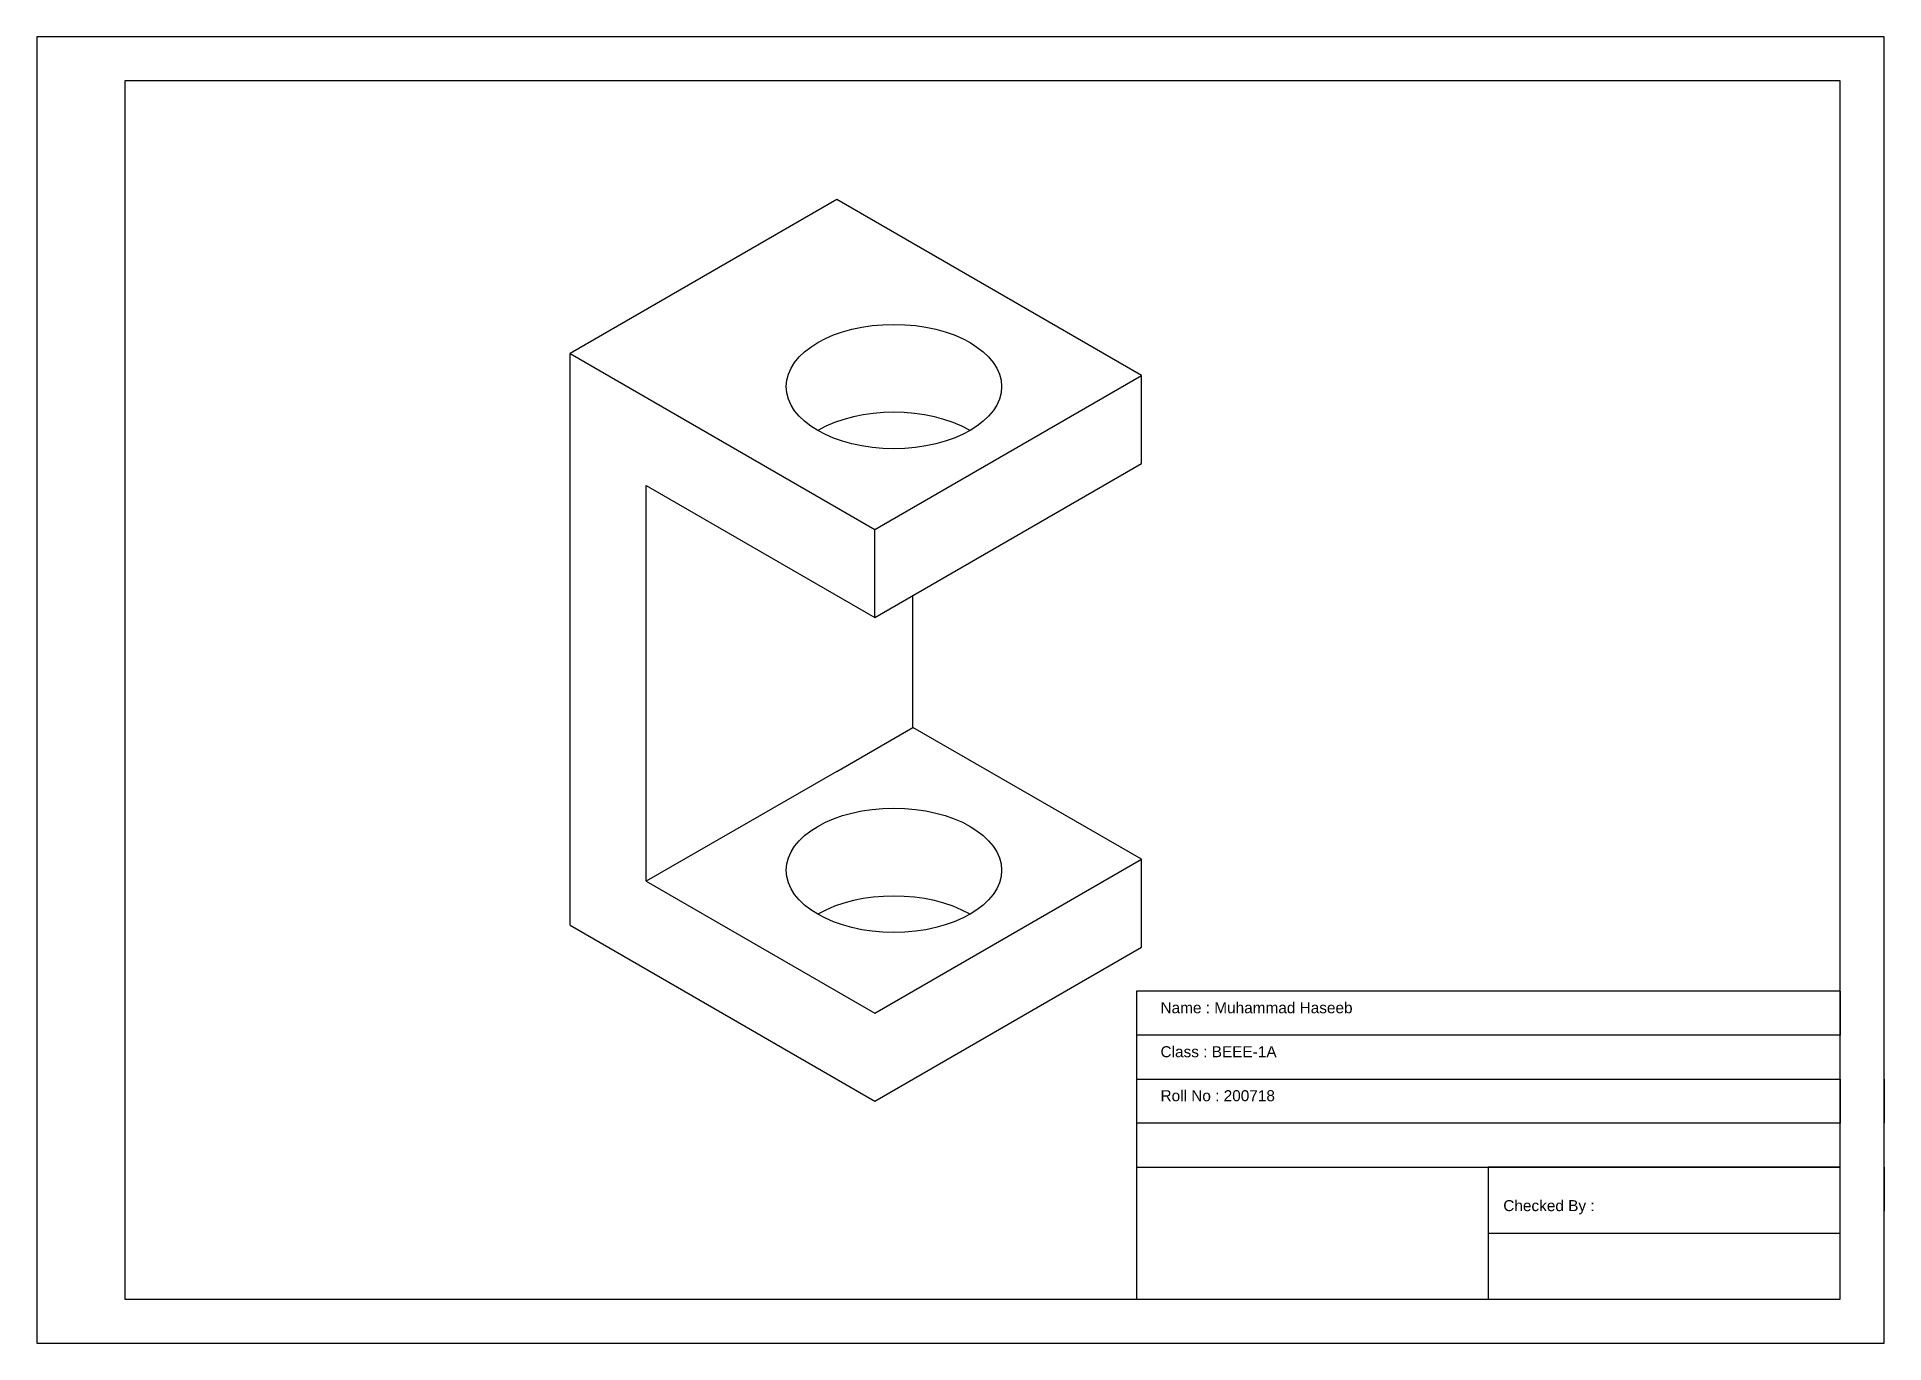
# Model space of a CAD drawing. Header units: millimetres. Extents: x -82 to 338, y -278 to 20.
import ezdxf

# ---------------------------------------------------------------- set-up
doc = ezdxf.new("R2010")
doc.units = ezdxf.units.MM
doc.styles.get("Standard").update_dxf_attribs({"font": 'arial.ttf'})

msp = doc.modelspace()

# ---------------------------------------------------------------- linework, layer by layer
for p, q in [((337.73, 19.5), (-82.27, 19.5)), ((-82.27, 19.5), (-82.27, -277.5)), ((337.73, -277.5), (337.73, 19.5)), ((327.73, 9.5), (-62.27, 9.5)), ((-62.27, 9.5), (-62.27, -267.5)), ((327.73, -267.5), (327.73, 9.5)), ((99.59, -17.5), (38.97, -52.5)), ((168.87, -57.5), (99.59, -17.5)), ((38.97, -52.5), (108.25, -92.5)), ((38.97, -182.5), (38.97, -52.5)), ((108.25, -92.5), (168.87, -57.5)), ((168.87, -77.5), (168.87, -57.5)), ((108.25, -112.5), (168.87, -77.5)), ((56.29, -82.5), (108.25, -112.5)), ((56.29, -172.5), (56.29, -82.5)), ((108.25, -112.5), (108.25, -92.5)), ((116.91, -137.5), (116.91, -107.5)), ((99.59, -147.5), (116.91, -137.5)), ((168.87, -167.5), (116.91, -137.5)), ((99.59, -147.5), (56.29, -172.5)), ((108.25, -202.5), (168.87, -167.5)), ((168.87, -187.5), (168.87, -167.5)), ((56.29, -172.5), (108.25, -202.5)), ((38.97, -182.5), (108.25, -222.5)), ((108.25, -222.5), (168.87, -187.5)), ((327.73, -197.5), (167.73, -197.5)), ((167.73, -197.5), (167.73, -267.5)), ((327.73, -267.5), (327.73, -197.5)), ((327.73, -197.5), (327.73, -207.5)), ((327.73, -207.5), (167.73, -207.5)), ((167.73, -207.5), (167.73, -217.5)), ((337.73, -277.5), (337.73, -207.5)), ((167.73, -217.5), (327.73, -217.5)), ((327.73, -217.5), (327.73, -227.5)), ((337.73, -217.5), (337.73, -227.5)), ((327.73, -227.5), (167.73, -227.5)), ((167.73, -227.5), (167.73, -237.5)), ((167.73, -237.5), (327.73, -237.5)), ((327.73, -237.5), (247.73, -237.5)), ((247.73, -237.5), (247.73, -267.5)), ((337.73, -237.5), (337.73, -247.5)), ((247.73, -252.5), (327.73, -252.5)), ((-62.27, -267.5), (327.73, -267.5)), ((-82.27, -277.5), (337.73, -277.5))]:
    msp.add_line(p, q)
for centre in [(112.58, -60), (112.58, -170)]:
    msp.add_ellipse(centre, major_axis=(-24.49, 0), ratio=0.57735)
for centre in [(112.58, -80), (112.58, -190)]:
    msp.add_ellipse(centre, major_axis=(-24.49, 0), ratio=0.57735, start_param=3.926991, end_param=5.497787)

# ---------------------------------------------------------------- texts
at = {"char_height": 2.5, "attachment_point": 1}
for s, width, insert in [('Name : Muhammad Haseeb', 160, (173.21, -200)), ('Class : BEEE-1A', 160, (173.21, -210)), ('Roll No : 200718', 160, (173.21, -220)), ('Checked By :', 80, (251.15, -245))]:
    msp.add_mtext_dynamic_manual_height_columns(s, width=width, gutter_width=12.5, heights=[0], dxfattribs=dict(at, insert=insert))

doc.saveas('drawing.dxf')
